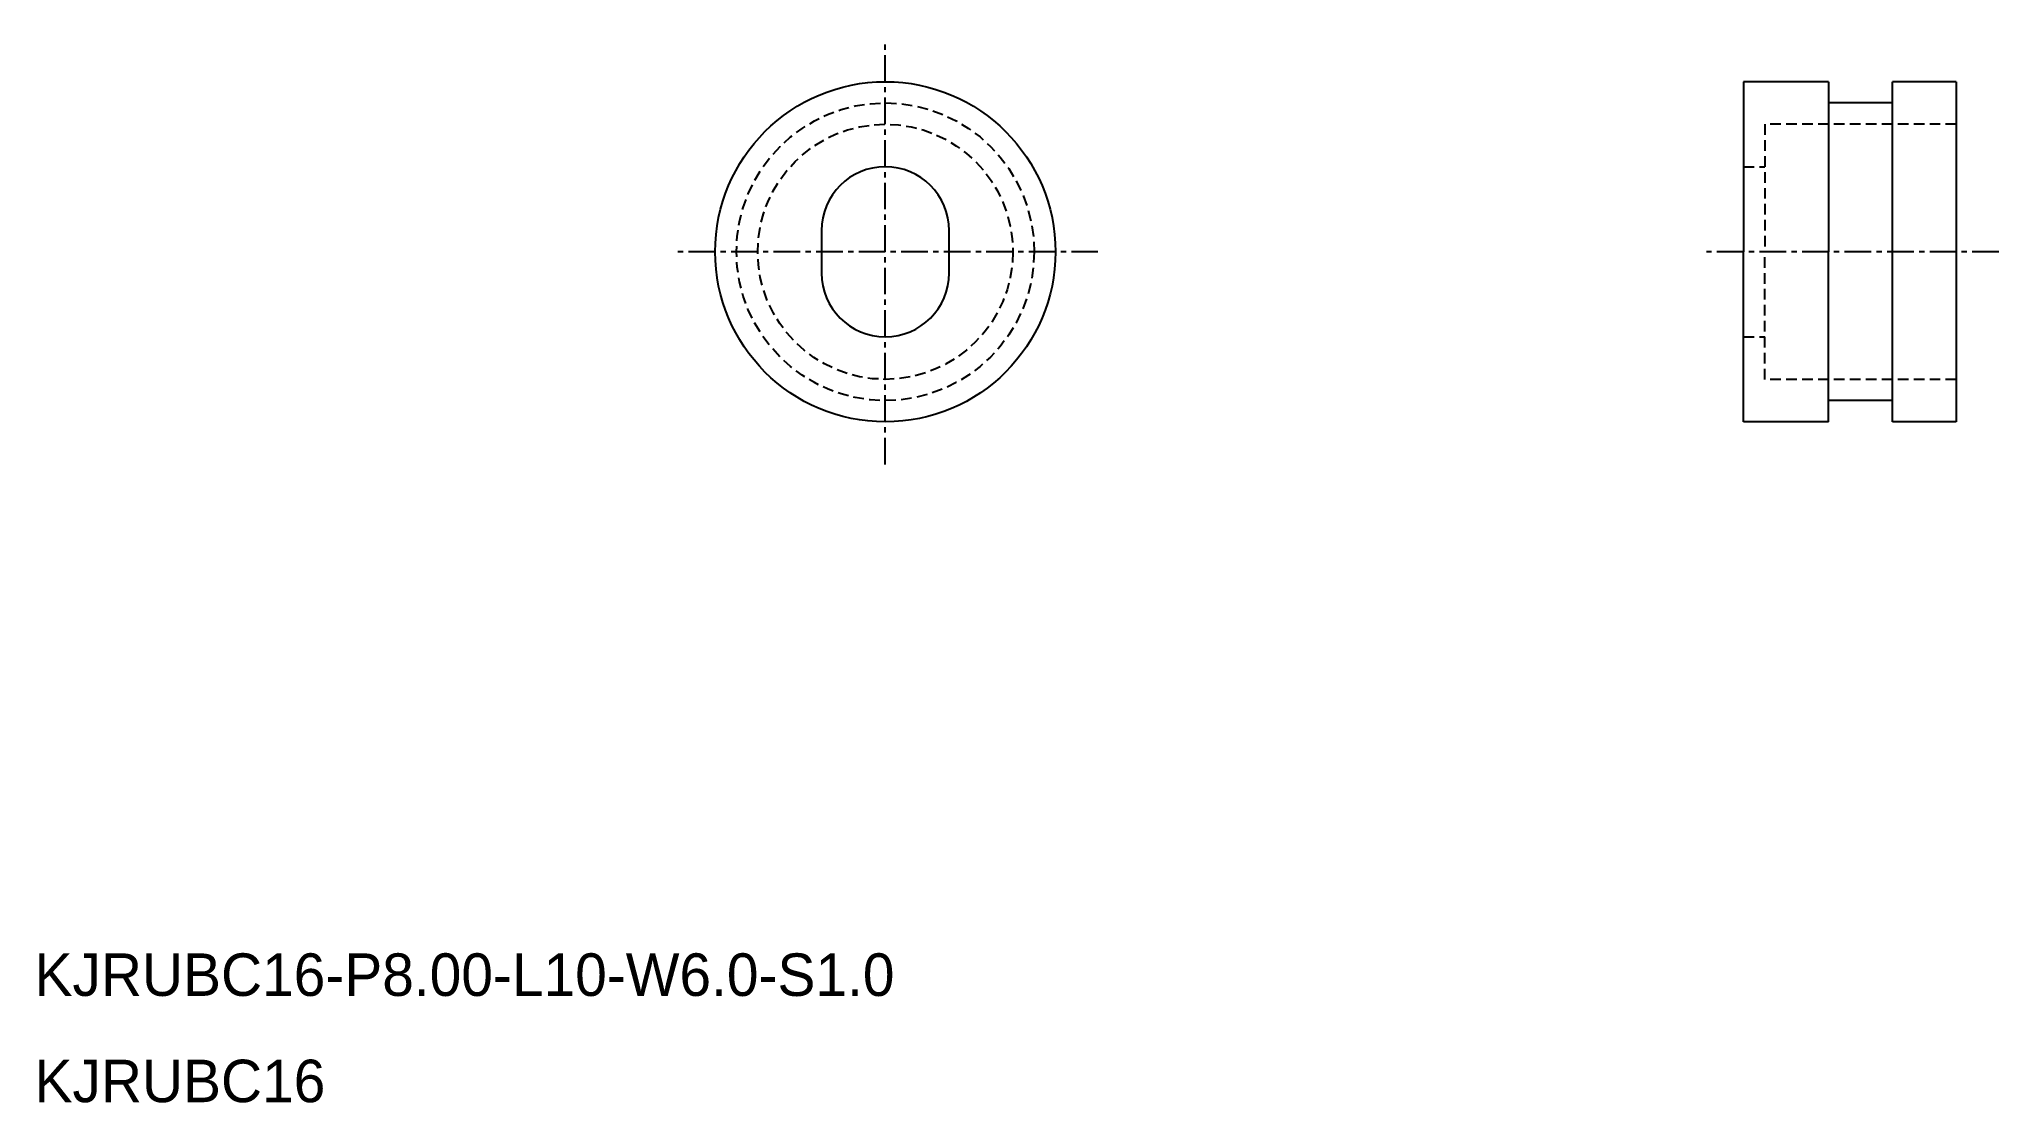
# Model space of a CAD drawing. Extents: x 10.2 to 102.4, y 10 to 60.
import ezdxf

# ---------------------------------------------------------------- set-up
doc = ezdxf.new("R2010")
doc.units = 0
doc.linetypes.add('CENTER', pattern=[2, 1.25, -0.25, 0.25, -0.25])
doc.linetypes.add('DASHED', pattern=[0.75, 0.5, -0.25])
doc.layers.get('0').update_dxf_attribs({"linetype": 'CONTINUOUS'})
doc.layers.add('CENTER', color=1, linetype='CENTER')

msp = doc.modelspace()

# ---------------------------------------------------------------- linework, layer by layer
at = {"color": 7, "linetype": 'CONTINUOUS'}
for p, q in [((90.352, 58), (90.352, 50)), ((94.352, 58), (90.352, 58)), ((94.352, 58), (94.352, 50)), ((100.352, 58), (97.352, 58)), ((97.352, 42), (97.352, 58)), ((100.352, 58), (100.352, 42)), ((97.352, 57), (94.352, 57)), ((90.352, 42), (90.352, 50)), ((94.352, 42), (94.352, 50)), ((97.352, 43), (94.352, 43)), ((94.352, 42), (90.352, 42)), ((100.352, 42), (97.352, 42))]:
    msp.add_line(p, q, dxfattribs=at)
at = {"color": 3, "linetype": 'DASHED'}
for p, q in [((91.352, 56), (91.352, 50)), ((100.352, 56), (91.352, 56)), ((90.352, 54), (91.352, 54)), ((91.352, 44), (91.352, 50)), ((90.352, 46), (91.352, 46)), ((100.352, 44), (91.352, 44))]:
    msp.add_line(p, q, dxfattribs=at)
at = {"color": 7, "linetype": 'CONTINUOUS'}
for points in [[(47, 51), (47, 49)], [(53, 49), (53, 51)]]:
    msp.add_lwpolyline(points, dxfattribs=at)
msp.add_circle((50, 50), 8, dxfattribs=at)
at = {"color": 3, "linetype": 'DASHED'}
for radius in [7, 6]:
    msp.add_circle((50, 50), radius, dxfattribs=at)
at = {"color": 7, "linetype": 'CONTINUOUS'}
for centre, start, end in [((50, 51), 0, 180), ((50, 49), 180, 0)]:
    msp.add_arc(centre, 3, start, end, dxfattribs=at)
at = {"layer": 'CENTER', "color": 1, "linetype": 'CENTER'}
for p, q in [((50, 40), (50, 60)), ((60, 50), (40, 50)), ((102.352, 50), (88.352, 50))]:
    msp.add_line(p, q, dxfattribs=at)

# ---------------------------------------------------------------- texts
at = {"color": 7, "linetype": 'CONTINUOUS'}
for s, p in [('KJRUBC16-P8.00-L10-W6.0-S1.0', (10, 15)), ('KJRUBC16', (10, 10))]:
    msp.add_text(s, height=2, dxfattribs=at).set_placement(p)

doc.saveas('drawing.dxf')
